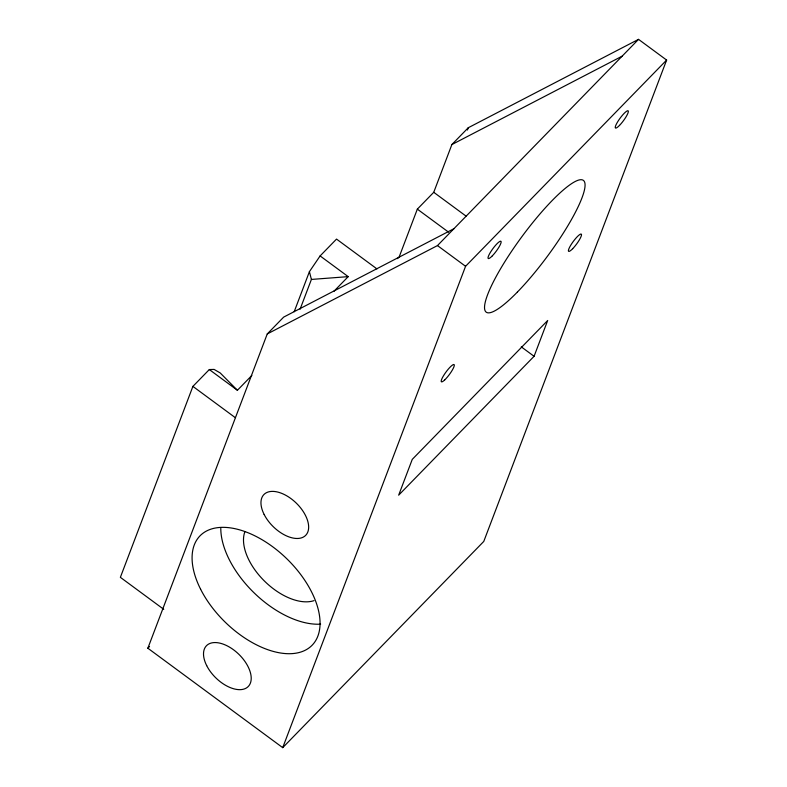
<?xml version="1.0" encoding="UTF-8"?>
<svg xmlns="http://www.w3.org/2000/svg" width="787" height="787" viewBox="0 0 787 787"><rect width="100%" height="100%" fill="white"/><g stroke="black" fill="none" stroke-linecap="round" stroke-linejoin="round"><path stroke-width="1.18" d="M251.85 375.468L237.408 390.273L220.212 372.949L214.094 369.418L209.312 369.556L192.904 386.387L120.372 577.333L163.745 609.315M397.484 258.628L399.196 256.867L417.336 209.135L433.745 192.303L451.876 144.562L468.285 127.73L638.532 39.35L666.628 60.068L483.769 541.436L282.72 747.65L147.858 648.222L267.246 333.954L283.674 317.102L453.892 228.732M294.19 311.731L309.409 271.672L320.112 255.932L336.531 239.091L376.943 268.898M300.083 309.222L311.406 279.434L309.409 271.672M467.409 130.022L468.285 127.73M666.628 60.068L465.57 266.291L282.72 747.65M534.078 356.295L547.683 320.496L412.27 459.372L398.665 495.171L534.078 356.295L521.279 346.86M333.777 291.446L348.208 276.64L320.112 255.932M267.246 333.954L437.474 245.574L638.532 39.35M147.858 648.222L149.54 646.491M451.876 144.562L622.114 56.182M311.406 279.434L348.208 276.64M433.745 192.303L466.042 216.1M417.336 209.135L448.649 232.214M437.474 245.574L465.57 266.291M209.312 369.556L237.408 390.273M192.904 386.387L235.293 417.651M320.624 624.15A78.326 44.21 44.3 0 1 254.742 593.477A78.326 44.21 44.3 0 1 220.793 528.362M313.993 600.648A50.555 28.529 44.3 0 1 264.117 580.727A50.555 28.529 44.3 0 1 244.905 531.648M200.616 589.237A78.326 44.21 44.3 0 0 311.485 645.861A78.326 44.21 44.3 0 0 256.139 536.459A78.326 44.21 44.3 0 0 200.616 589.237M206.696 665.635A29.198 16.478 44.3 0 0 248.023 686.736A29.198 16.478 44.3 0 0 227.394 645.96A29.198 16.478 44.3 0 0 206.696 665.635M264.137 514.452A29.198 16.478 44.3 0 0 305.454 535.563A29.198 16.478 44.3 0 0 284.825 494.777A29.198 16.478 44.3 0 0 264.137 514.452M572.69 248.682A10.684 2.095 -53.6 0 0 581.426 234.27A10.684 2.095 -53.6 0 0 570.762 245.2A10.684 2.095 -53.6 0 0 572.69 248.682M619.536 125.369A10.684 2.095 -53.6 0 0 628.262 110.947A10.684 2.095 -53.6 0 0 617.608 121.887A10.684 2.095 -53.6 0 0 619.536 125.369M492.337 255.834A10.684 2.095 -53.6 0 0 501.063 241.422A10.684 2.095 -53.6 0 0 490.399 252.352A10.684 2.095 -53.6 0 0 492.337 255.834M444.685 379.944A10.684 2.095 -53.6 0 0 454.315 365.079A10.684 2.095 -53.6 0 0 444.271 374.533A10.684 2.095 -53.6 0 0 444.685 379.944M517.403 292.036A81.887 16.094 -53.6 0 0 584.338 181.502A81.887 16.094 -53.6 0 0 502.608 265.337A81.887 16.094 -53.6 0 0 517.403 292.036"/></g></svg>
